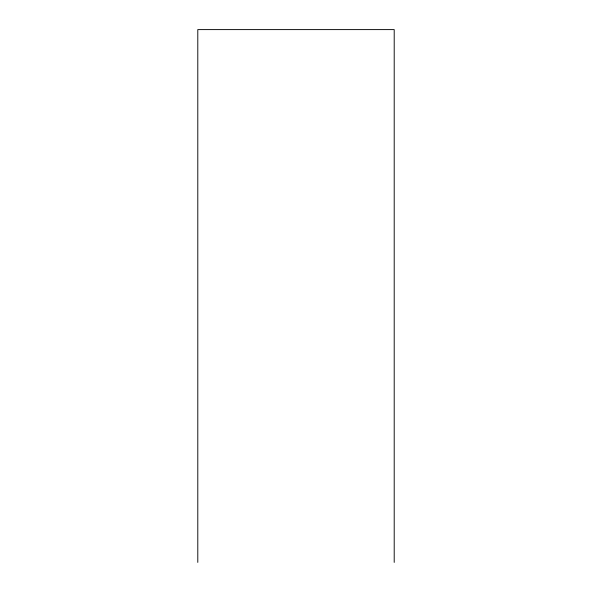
<?xml version="1.0" encoding="UTF-8"?>
<svg xmlns="http://www.w3.org/2000/svg" width="592" height="592" viewBox="0 0 592 592"><rect width="100%" height="100%" fill="white"/><g stroke="black" fill="none" stroke-linecap="round" stroke-linejoin="round"><path stroke-width="0.89" d="M394.205 562.4L394.205 29.6L197.795 29.6L197.795 562.4"/></g></svg>
